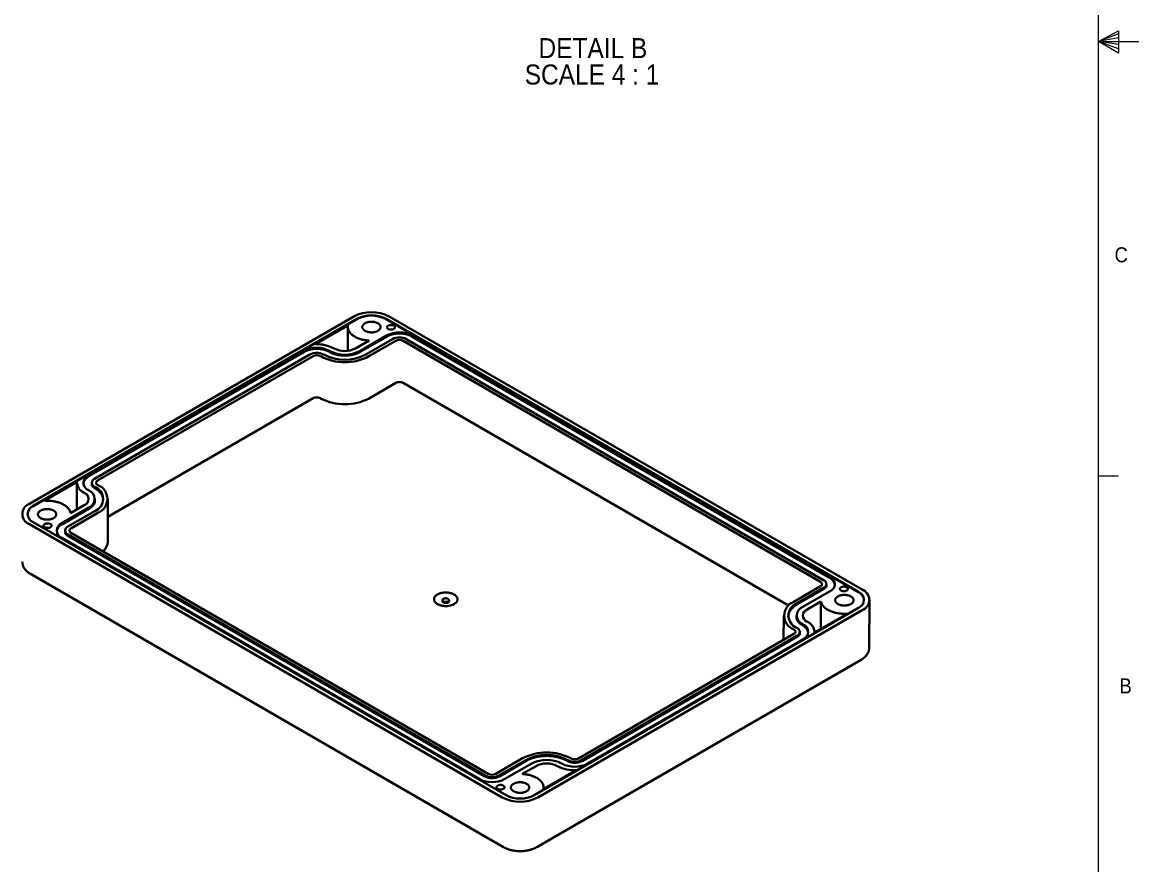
# Model space of a CAD drawing. Header units: inches. Extents: x 0.3 to 21.8, y 0.2 to 27.1.
# Drawn here: x 14.81 to 21.77, y 3.4 to 8.66 of the extents above; entities that cross this region are included whole.
import ezdxf

# ---------------------------------------------------------------- set-up
doc = ezdxf.new("R2010")
doc.units = ezdxf.units.IN
doc.header["$MEASUREMENT"] = 0
doc.linetypes.add('SLD-Solid', pattern=[0])
doc.layers.add('SLD-0', color=7, linetype='SLD-Solid')
doc.styles.add('SLDTEXTSTYLE1', font='GOTHIC.TTF', dxfattribs={"width": 0.913})

# ---------------------------------------------------------------- blocks, each defined once
blk = doc.blocks.new('SW_NOTE_4')
at = {"layer": 'SLD-0', "color": 0, "char_height": 0.125, "attachment_point": 2, "style": 'SLDTEXTSTYLE1'}
for s, insert in [('DETAIL B ', (0.3496, 0.1597)), ('SCALE 4 : 1', (0.3441, -0.0047))]:
    blk.add_mtext(s, dxfattribs=dict(at, insert=insert))

msp = doc.modelspace()

# ---------------------------------------------------------------- linework, layer by layer
at = {"color": 7, "linetype": 'SLD-Solid', "lineweight": 0}
for p, q in [((21.52288, 0.4106), (21.52288, 16.6606)), ((21.52288, 8.5356), (21.64687, 8.60114)), ((21.64687, 8.58268), (21.52288, 8.5356)), ((21.64687, 8.60114), (21.64687, 8.46233)), ((21.64687, 8.55872), (21.52288, 8.5356)), ((21.64687, 8.51635), (21.52288, 8.5356)), ((21.64687, 8.48964), (21.52288, 8.5356)), ((21.64687, 8.46233), (21.52288, 8.5356)), ((21.52288, 8.5356), (21.77288, 8.5356)), ((21.52288, 5.8276), (21.64788, 5.8276))]:
    msp.add_line(p, q, dxfattribs=at)
at = {"color": 7, "linetype": 'SLD-Solid', "lineweight": 30}
for p, q in [((14.85348, 5.65372), (16.87628, 6.82146)), ((16.89985, 6.80785), (14.87705, 5.64012)), ((16.89985, 6.80568), (14.87705, 5.63794)), ((16.84144, 6.76542), (16.63772, 6.64782)), ((16.8404, 6.75563), (16.83947, 6.60671)), ((20.02432, 5.10483), (17.07427, 6.80785)), ((20.02432, 5.10265), (17.07427, 6.80568)), ((17.09784, 6.82146), (20.04789, 5.11843)), ((16.91447, 6.60566), (17.08181, 6.70226)), ((17.08496, 6.69679), (16.91762, 6.60019)), ((19.84204, 5.19406), (17.23894, 6.69679)), ((17.24209, 6.70226), (19.84519, 5.19953)), ((16.75372, 6.62226), (16.75513, 6.62144)), ((16.88712, 6.62144), (16.97306, 6.67105)), ((16.95218, 6.58388), (17.11953, 6.68049)), ((16.97103, 6.573), (17.13838, 6.66961)), ((17.18552, 6.66961), (19.78862, 5.16687)), ((17.20438, 6.68049), (19.80747, 5.17776)), ((15.22212, 5.83061), (16.5661, 6.60647)), ((16.56925, 6.601), (15.22527, 5.82514)), ((15.25984, 5.80884), (16.60381, 6.5847)), ((15.27869, 5.79796), (16.62267, 6.57382)), ((16.66981, 6.57382), (16.67122, 6.573)), ((16.68866, 6.5847), (16.69008, 6.58388)), ((16.72464, 6.60019), (16.72322, 6.601)), ((16.72637, 6.60647), (16.72779, 6.60566)), ((16.97218, 6.3105), (17.13953, 6.40711)), ((17.18438, 6.40711), (19.5889, 5.01901)), ((15.34289, 5.57186), (16.62381, 6.31132)), ((16.66866, 6.31132), (16.67007, 6.3105)), ((14.94678, 5.67166), (15.1505, 5.78927)), ((15.15026, 5.78466), (15.14923, 5.61818)), ((15.24226, 5.78435), (15.24226, 5.76854)), ((15.19478, 5.7223), (15.1962, 5.72149)), ((15.22354, 5.73727), (15.22212, 5.73809)), ((15.2581, 5.75357), (15.25668, 5.75439)), ((15.26125, 5.75904), (15.25984, 5.75986)), ((15.28011, 5.76993), (15.27869, 5.77074)), ((15.1962, 5.64529), (15.11026, 5.59568)), ((15.2622, 5.66425), (15.2622, 5.68339)), ((15.34382, 5.42199), (15.3422, 5.68382)), ((15.05619, 5.5329), (15.22354, 5.6295)), ((15.22669, 5.62403), (15.05934, 5.52743)), ((15.0939, 5.51112), (15.26125, 5.60773)), ((15.11276, 5.50024), (15.28011, 5.59685)), ((17.80353, 3.82279), (14.85348, 5.52582)), ((14.87705, 5.53943), (17.8271, 3.8364)), ((17.65928, 3.93763), (15.05619, 5.44037)), ((15.07633, 5.48663), (15.07633, 5.47082)), ((17.69385, 3.95394), (15.09075, 5.45667)), ((17.697, 3.9594), (15.0939, 5.46214)), ((17.71585, 3.97029), (15.11276, 5.47303)), ((14.86032, 5.21606), (17.81037, 3.51303)), ((19.82505, 5.13745), (19.82505, 5.15327)), ((19.78862, 5.13966), (19.62127, 5.04305)), ((19.80747, 5.12877), (19.64013, 5.03216)), ((19.81063, 5.1233), (19.64328, 5.0267)), ((19.84519, 5.107), (19.67784, 5.01039)), ((17.43084, 5.05411), (17.42968, 5.04875)), ((17.4717, 5.04875), (17.47053, 5.05411)), ((19.70518, 4.99461), (19.79111, 5.04422)), ((19.79031, 4.87339), (19.79111, 5.04422)), ((20.09193, 4.75574), (20.09378, 5.05416)), ((18.00152, 3.8364), (20.02432, 5.00414)), ((20.04789, 4.99053), (18.02509, 3.82279)), ((19.55918, 4.95695), (19.55823, 4.80474)), ((19.63918, 4.95651), (19.63918, 4.93737)), ((19.9546, 4.96824), (19.75088, 4.85063)), ((19.64013, 4.88086), (19.64154, 4.88004)), ((19.6761, 4.89634), (19.67469, 4.89716)), ((19.67784, 4.90263), (19.67925, 4.90181)), ((19.70659, 4.9176), (19.70518, 4.91841)), ((19.62268, 4.84194), (18.27871, 4.06608)), ((19.64154, 4.83106), (18.29757, 4.0552)), ((19.64469, 4.82559), (18.30072, 4.04973)), ((19.67925, 4.80929), (18.33528, 4.03343)), ((19.62127, 4.86997), (19.62268, 4.86916)), ((19.65911, 4.83973), (19.65911, 4.85555)), ((19.75114, 4.85079), (19.75111, 4.85586)), ((18.01826, 3.51303), (20.04106, 4.68076)), ((17.93034, 4.0669), (17.76299, 3.97029)), ((17.9492, 4.05601), (17.78185, 3.9594)), ((17.95235, 4.05054), (17.785, 3.95394)), ((18.20956, 4.04973), (18.20815, 4.05054)), ((18.21271, 4.0552), (18.2113, 4.05601)), ((18.23157, 4.06608), (18.23016, 4.0669)), ((17.98691, 4.03424), (17.81956, 3.93763)), ((18.01425, 4.01846), (17.92832, 3.96885)), ((18.05993, 3.87447), (18.26366, 3.99208)), ((18.14766, 4.01764), (18.14625, 4.01846)), ((18.175, 4.03343), (18.17359, 4.03424)), ((18.06104, 3.87511), (18.06098, 3.88487))]:
    msp.add_line(p, q, dxfattribs=at)
at = {"color": 7, "linetype": 'SLD-Solid', "lineweight": 30, "flags": 128}
for points in [[(16.97306, 6.67105), (16.96678, 6.67147), (16.96054, 6.67206), (16.95435, 6.67279), (16.94822, 6.67368), (16.94216, 6.67473), (16.93619, 6.67592), (16.93031, 6.67726), (16.92453, 6.67874), (16.91888, 6.68037), (16.91335, 6.68213), (16.90795, 6.68403), (16.9027, 6.68607), (16.89761, 6.68823), (16.89269, 6.69052), (16.88794, 6.69293), (16.88337, 6.69545), (16.879, 6.69808), (16.87483, 6.70083), (16.87086, 6.70367), (16.86711, 6.70661), (16.86359, 6.70963), (16.86029, 6.71275), (16.85723, 6.71594), (16.85441, 6.71921), (16.85184, 6.72254), (16.84952, 6.72593), (16.84745, 6.72938), (16.84565, 6.73288), (16.8441, 6.73642), (16.84282, 6.73999), (16.84181, 6.74359), (16.84107, 6.74722), (16.8406, 6.75085), (16.8404, 6.7545), (16.84048, 6.75815), (16.84082, 6.76179), (16.84144, 6.76542)], [(16.94652, 6.73193), (16.94385, 6.73358), (16.94138, 6.73533), (16.93912, 6.73718), (16.93709, 6.73911), (16.93529, 6.74112), (16.93373, 6.74319), (16.93241, 6.74532), (16.93136, 6.74749), (16.93056, 6.74971), (16.93003, 6.75195), (16.92976, 6.7542), (16.92976, 6.75646), (16.93003, 6.75872), (16.93056, 6.76095), (16.93136, 6.76317), (16.93241, 6.76534), (16.93373, 6.76747), (16.93529, 6.76955), (16.93709, 6.77155), (16.93912, 6.77348), (16.94138, 6.77533), (16.94385, 6.77708), (16.94652, 6.77873), (16.94938, 6.78028), (16.95242, 6.7817), (16.95562, 6.78301), (16.95896, 6.78418), (16.96244, 6.78522), (16.96603, 6.78612), (16.96972, 6.78688), (16.97349, 6.78749), (16.97732, 6.78795), (16.9812, 6.78825), (16.9851, 6.78841), (16.98902, 6.78841), (16.99292, 6.78825), (16.9968, 6.78795), (17.00064, 6.78749), (17.00441, 6.78688), (17.00809, 6.78612), (17.01169, 6.78522), (17.01516, 6.78418), (17.01851, 6.78301), (17.0217, 6.7817), (17.02474, 6.78028), (17.0276, 6.77873), (17.03027, 6.77708), (17.03274, 6.77533), (17.035, 6.77348), (17.03704, 6.77155), (17.03884, 6.76955), (17.0404, 6.76747), (17.04171, 6.76534), (17.04276, 6.76317), (17.04356, 6.76095), (17.04409, 6.75872), (17.04436, 6.75646), (17.04436, 6.7542), (17.04409, 6.75195), (17.04356, 6.74971), (17.04276, 6.74749), (17.04171, 6.74532), (17.0404, 6.74319), (17.03884, 6.74112), (17.03704, 6.73911), (17.035, 6.73718), (17.03274, 6.73533), (17.03027, 6.73358), (17.0276, 6.73193), (17.02474, 6.73038), (17.0217, 6.72896), (17.01851, 6.72765), (17.01516, 6.72648), (17.01169, 6.72544), (17.00809, 6.72454), (17.00441, 6.72378), (17.00064, 6.72317), (16.9968, 6.72271), (16.99292, 6.72241), (16.98902, 6.72225), (16.9851, 6.72225), (16.9812, 6.72241), (16.97732, 6.72271), (16.97349, 6.72317), (16.96972, 6.72378), (16.96603, 6.72454), (16.96244, 6.72544), (16.95896, 6.72648), (16.95562, 6.72765), (16.95242, 6.72896), (16.94938, 6.73038), (16.94652, 6.73193)], [(17.09148, 6.74349), (17.09339, 6.7425), (17.09547, 6.74162), (17.09769, 6.74087), (17.10004, 6.74026), (17.10248, 6.73979), (17.10499, 6.73947), (17.10755, 6.7393), (17.11012, 6.73928), (17.11268, 6.73941), (17.11521, 6.7397), (17.11767, 6.74013), (17.12004, 6.74071), (17.1223, 6.74142), (17.12442, 6.74227), (17.12637, 6.74323), (17.12814, 6.74431), (17.12972, 6.74549), (17.13107, 6.74675), (17.13219, 6.74809), (17.13307, 6.74949), (17.13369, 6.75093), (17.13405, 6.7524), (17.13415, 6.75388), (17.13399, 6.75537), (17.13356, 6.75683), (17.13287, 6.75826), (17.13193, 6.75965), (17.13075, 6.76097), (17.12934, 6.76221), (17.12772, 6.76336), (17.1259, 6.76441), (17.1239, 6.76535), (17.12175, 6.76617), (17.11946, 6.76685), (17.11706, 6.76739), (17.11458, 6.76779), (17.11205, 6.76803), (17.10948, 6.76813), (17.10691, 6.76807), (17.10436, 6.76786), (17.10186, 6.7675), (17.09944, 6.767), (17.09712, 6.76635), (17.09493, 6.76557), (17.09289, 6.76466), (17.09103, 6.76364), (17.08935, 6.76251), (17.08789, 6.76129), (17.08665, 6.75998), (17.08565, 6.75861), (17.0849, 6.75719), (17.08441, 6.75573), (17.08417, 6.75425), (17.08421, 6.75277), (17.0845, 6.75129), (17.08506, 6.74984), (17.08588, 6.74843), (17.08694, 6.74708), (17.08824, 6.7458), (17.08975, 6.7446), (17.09148, 6.74349)], [(15.11026, 5.59568), (15.10952, 5.5993), (15.10851, 5.6029), (15.10724, 5.60648), (15.10569, 5.61002), (15.10389, 5.61351), (15.10183, 5.61696), (15.09951, 5.62036), (15.09694, 5.62369), (15.09412, 5.62696), (15.09106, 5.63015), (15.08777, 5.63326), (15.08424, 5.63629), (15.0805, 5.63923), (15.07653, 5.64208), (15.07236, 5.64482), (15.06799, 5.64745), (15.06343, 5.64998), (15.05868, 5.65239), (15.05376, 5.65467), (15.04867, 5.65684), (15.04342, 5.65887), (15.03803, 5.66078), (15.0325, 5.66254), (15.02684, 5.66417), (15.02107, 5.66566), (15.01519, 5.667), (15.00921, 5.66819), (15.00316, 5.66923), (14.99703, 5.67012), (14.99084, 5.67086), (14.9846, 5.67145), (14.97832, 5.67187), (14.97202, 5.67215), (14.9657, 5.67226), (14.95938, 5.67222), (14.95307, 5.67202), (14.94678, 5.67166)], [(14.92372, 5.56419), (14.92105, 5.56584), (14.91858, 5.5676), (14.91632, 5.56944), (14.91429, 5.57137), (14.91249, 5.57338), (14.91093, 5.57545), (14.90962, 5.57758), (14.90856, 5.57976), (14.90776, 5.58197), (14.90723, 5.58421), (14.90696, 5.58646), (14.90696, 5.58872), (14.90723, 5.59098), (14.90776, 5.59322), (14.90856, 5.59543), (14.90962, 5.59761), (14.91093, 5.59974), (14.91249, 5.60181), (14.91429, 5.60382), (14.91632, 5.60575), (14.91858, 5.60759), (14.92105, 5.60935), (14.92372, 5.611), (14.92658, 5.61254), (14.92962, 5.61397), (14.93282, 5.61527), (14.93616, 5.61644), (14.93964, 5.61748), (14.94323, 5.61838), (14.94692, 5.61914), (14.95069, 5.61975), (14.95452, 5.62021), (14.9584, 5.62052), (14.96231, 5.62067), (14.96622, 5.62067), (14.97013, 5.62052), (14.97401, 5.62021), (14.97784, 5.61975), (14.98161, 5.61914), (14.9853, 5.61838), (14.98889, 5.61748), (14.99236, 5.61644), (14.99571, 5.61527), (14.99891, 5.61397), (15.00194, 5.61254), (15.00481, 5.611), (15.00748, 5.60935), (15.00995, 5.60759), (15.01221, 5.60575), (15.01424, 5.60382), (15.01604, 5.60181), (15.0176, 5.59974), (15.01891, 5.59761), (15.01997, 5.59543), (15.02076, 5.59322), (15.0213, 5.59098), (15.02156, 5.58872), (15.02156, 5.58646), (15.0213, 5.58421), (15.02076, 5.58197), (15.01997, 5.57976), (15.01891, 5.57758), (15.0176, 5.57545), (15.01604, 5.57338), (15.01424, 5.57137), (15.01221, 5.56944), (15.00995, 5.5676), (15.00748, 5.56584), (15.00481, 5.56419), (15.00194, 5.56265), (14.99891, 5.56122), (14.99571, 5.55992), (14.99236, 5.55874), (14.98889, 5.5577), (14.9853, 5.5568), (14.98161, 5.55605), (14.97784, 5.55544), (14.97401, 5.55498), (14.97013, 5.55467), (14.96622, 5.55452), (14.96231, 5.55452), (14.9584, 5.55467), (14.95452, 5.55498), (14.95069, 5.55544), (14.94692, 5.55605), (14.94323, 5.5568), (14.93964, 5.5577), (14.93616, 5.55874), (14.93282, 5.55992), (14.92962, 5.56122), (14.92658, 5.56265), (14.92372, 5.56419)], [(14.94942, 5.50691), (14.94769, 5.50801), (14.94617, 5.50921), (14.94488, 5.51049), (14.94382, 5.51185), (14.943, 5.51326), (14.94244, 5.51471), (14.94214, 5.51618), (14.94211, 5.51767), (14.94234, 5.51915), (14.94284, 5.52061), (14.94359, 5.52203), (14.94459, 5.5234), (14.94583, 5.5247), (14.94729, 5.52592), (14.94897, 5.52705), (14.95083, 5.52807), (14.95287, 5.52898), (14.95506, 5.52976), (14.95738, 5.53041), (14.9598, 5.53092), (14.96229, 5.53128), (14.96484, 5.53149), (14.96741, 5.53154), (14.96998, 5.53145), (14.97252, 5.5312), (14.975, 5.5308), (14.9774, 5.53026), (14.97969, 5.52958), (14.98184, 5.52877), (14.98384, 5.52783), (14.98566, 5.52678), (14.98728, 5.52562), (14.98869, 5.52438), (14.98987, 5.52306), (14.99081, 5.52168), (14.9915, 5.52025), (14.99193, 5.51878), (14.99209, 5.5173), (14.99199, 5.51581), (14.99163, 5.51434), (14.991, 5.5129), (14.99013, 5.5115), (14.98901, 5.51017), (14.98765, 5.5089), (14.98608, 5.50772), (14.98431, 5.50665), (14.98235, 5.50568), (14.98024, 5.50484), (14.97798, 5.50412), (14.97561, 5.50354), (14.97315, 5.50311), (14.97062, 5.50282), (14.96806, 5.50269), (14.96548, 5.50271), (14.96293, 5.50288), (14.96042, 5.5032), (14.95797, 5.50367), (14.95563, 5.50429), (14.95341, 5.50503), (14.95133, 5.50591), (14.94942, 5.50691)], [(17.39883, 5.02818), (17.40203, 5.02644), (17.4054, 5.02482), (17.40893, 5.02331), (17.41261, 5.02193), (17.41642, 5.02068), (17.42036, 5.01957), (17.42441, 5.01859), (17.42855, 5.01775), (17.43277, 5.01706), (17.43705, 5.01652), (17.44139, 5.01612), (17.44575, 5.01587), (17.45014, 5.01578), (17.45453, 5.01584), (17.4589, 5.01604), (17.46324, 5.0164), (17.46754, 5.01691), (17.47178, 5.01757), (17.47594, 5.01837), (17.48001, 5.01931), (17.48398, 5.02039), (17.48783, 5.02161), (17.49154, 5.02296), (17.49511, 5.02443), (17.49852, 5.02602), (17.50176, 5.02773), (17.50482, 5.02955), (17.50768, 5.03147), (17.51034, 5.03348), (17.51278, 5.03559), (17.515, 5.03777), (17.51699, 5.04003), (17.51875, 5.04235), (17.52026, 5.04473), (17.52152, 5.04715), (17.52253, 5.04962), (17.52328, 5.05212), (17.52377, 5.05463), (17.524, 5.05716), (17.52397, 5.05969), (17.52367, 5.06222), (17.52312, 5.06473), (17.5223, 5.06722), (17.52123, 5.06968), (17.51991, 5.07209), (17.51833, 5.07446), (17.51652, 5.07676), (17.51447, 5.079), (17.51219, 5.08117), (17.50969, 5.08325), (17.50698, 5.08524), (17.50407, 5.08714), (17.50097, 5.08893), (17.49769, 5.09061), (17.49423, 5.09217), (17.49063, 5.09362), (17.48688, 5.09493), (17.483, 5.09611), (17.479, 5.09716), (17.47491, 5.09807), (17.47073, 5.09883), (17.46647, 5.09945), (17.46216, 5.09992), (17.45781, 5.10025), (17.45343, 5.10042), (17.44904, 5.10044), (17.44466, 5.1003), (17.4403, 5.10002), (17.43598, 5.09959), (17.43171, 5.099), (17.42751, 5.09827), (17.42339, 5.0974), (17.41936, 5.09639), (17.41546, 5.09524), (17.41167, 5.09396), (17.40803, 5.09255), (17.40454, 5.09101), (17.40121, 5.08936), (17.39806, 5.0876), (17.3951, 5.08573), (17.39234, 5.08376), (17.38979, 5.0817), (17.38746, 5.07955), (17.38535, 5.07733), (17.38347, 5.07504), (17.38184, 5.07269), (17.38045, 5.07029), (17.37932, 5.06784), (17.37844, 5.06536), (17.37782, 5.06285), (17.37745, 5.06033), (17.37736, 5.05779), (17.37752, 5.05526), (17.37795, 5.05274), (17.37863, 5.05024), (17.37958, 5.04777), (17.38078, 5.04533), (17.38223, 5.04294), (17.38392, 5.0406), (17.38585, 5.03833), (17.38802, 5.03613), (17.39041, 5.034), (17.39301, 5.03196), (17.39582, 5.03002), (17.39883, 5.02818)], [(19.89657, 5.0289), (19.8939, 5.03055), (19.89143, 5.0323), (19.88917, 5.03415), (19.88714, 5.03608), (19.88533, 5.03809), (19.88377, 5.04016), (19.88246, 5.04229), (19.88141, 5.04447), (19.88061, 5.04668), (19.88008, 5.04892), (19.87981, 5.05117), (19.87981, 5.05343), (19.88008, 5.05569), (19.88061, 5.05793), (19.88141, 5.06014), (19.88246, 5.06232), (19.88377, 5.06445), (19.88533, 5.06652), (19.88714, 5.06852), (19.88917, 5.07046), (19.89143, 5.0723), (19.8939, 5.07406), (19.89657, 5.07571), (19.89943, 5.07725), (19.90247, 5.07868), (19.90567, 5.07998), (19.90901, 5.08115), (19.91249, 5.08219), (19.91608, 5.08309), (19.91977, 5.08385), (19.92354, 5.08446), (19.92737, 5.08492), (19.93125, 5.08523), (19.93515, 5.08538), (19.93907, 5.08538), (19.94297, 5.08523), (19.94685, 5.08492), (19.95069, 5.08446), (19.95446, 5.08385), (19.95814, 5.08309), (19.96173, 5.08219), (19.96521, 5.08115), (19.96856, 5.07998), (19.97175, 5.07868), (19.97479, 5.07725), (19.97765, 5.07571), (19.98032, 5.07406), (19.98279, 5.0723), (19.98505, 5.07046), (19.98709, 5.06852), (19.98889, 5.06652), (19.99045, 5.06445), (19.99176, 5.06232), (19.99281, 5.06014), (19.99361, 5.05793), (19.99414, 5.05569), (19.99441, 5.05343), (19.99441, 5.05117), (19.99414, 5.04892), (19.99361, 5.04668), (19.99281, 5.04447), (19.99176, 5.04229), (19.99045, 5.04016), (19.98889, 5.03809), (19.98709, 5.03608), (19.98505, 5.03415), (19.98279, 5.0323), (19.98032, 5.03055), (19.97765, 5.0289), (19.97479, 5.02736), (19.97175, 5.02593), (19.96856, 5.02463), (19.96521, 5.02345), (19.96173, 5.02241), (19.95814, 5.02151), (19.95446, 5.02076), (19.95069, 5.02015), (19.94685, 5.01969), (19.94297, 5.01938), (19.93907, 5.01922), (19.93515, 5.01922), (19.93125, 5.01938), (19.92737, 5.01969), (19.92354, 5.02015), (19.91977, 5.02076), (19.91608, 5.02151), (19.91249, 5.02241), (19.90901, 5.02345), (19.90567, 5.02463), (19.90247, 5.02593), (19.89943, 5.02736), (19.89657, 5.0289)], [(19.9166, 5.11258), (19.91488, 5.11368), (19.91336, 5.11488), (19.91207, 5.11617), (19.91101, 5.11752), (19.91019, 5.11893), (19.90963, 5.12038), (19.90933, 5.12186), (19.9093, 5.12334), (19.90953, 5.12482), (19.91003, 5.12628), (19.91078, 5.1277), (19.91178, 5.12907), (19.91302, 5.13037), (19.91448, 5.1316), (19.91616, 5.13273), (19.91802, 5.13375), (19.92006, 5.13466), (19.92225, 5.13544), (19.92457, 5.13608), (19.92699, 5.13659), (19.92948, 5.13695), (19.93203, 5.13716), (19.9346, 5.13722), (19.93717, 5.13712), (19.93971, 5.13687), (19.94219, 5.13648), (19.94459, 5.13594), (19.94688, 5.13525), (19.94903, 5.13444), (19.95103, 5.1335), (19.95285, 5.13245), (19.95447, 5.1313), (19.95588, 5.13006), (19.95706, 5.12874), (19.958, 5.12735), (19.95869, 5.12592), (19.95911, 5.12445), (19.95928, 5.12297), (19.95918, 5.12149), (19.95882, 5.12002), (19.95819, 5.11857), (19.95732, 5.11718), (19.9562, 5.11584), (19.95484, 5.11458), (19.95327, 5.1134), (19.9515, 5.11232), (19.94954, 5.11136), (19.94743, 5.11051), (19.94517, 5.10979), (19.9428, 5.10922), (19.94034, 5.10878), (19.93781, 5.1085), (19.93525, 5.10836), (19.93267, 5.10838), (19.93012, 5.10856), (19.9276, 5.10888), (19.92516, 5.10935), (19.92282, 5.10996), (19.92059, 5.11071), (19.91852, 5.11159), (19.9166, 5.11258)], [(17.43655, 5.0445), (17.43828, 5.04361), (17.44019, 5.04284), (17.44224, 5.0422), (17.4444, 5.04171), (17.44664, 5.04136), (17.44894, 5.04117), (17.45127, 5.04113), (17.45359, 5.04124), (17.45586, 5.04152), (17.45807, 5.04194), (17.46018, 5.04251), (17.46216, 5.04321), (17.46398, 5.04404), (17.46563, 5.04499), (17.46707, 5.04605), (17.46829, 5.04719), (17.46927, 5.04841), (17.47001, 5.04968), (17.47048, 5.05099), (17.47068, 5.05233), (17.47061, 5.05367), (17.47027, 5.055), (17.46967, 5.0563), (17.46881, 5.05755), (17.46771, 5.05873), (17.46638, 5.05983), (17.46483, 5.06083), (17.46309, 5.06172), (17.46119, 5.06249), (17.45914, 5.06313), (17.45698, 5.06363), (17.45473, 5.06398), (17.45243, 5.06417), (17.45011, 5.06421), (17.44779, 5.06409), (17.44551, 5.06382), (17.4433, 5.0634), (17.4412, 5.06283), (17.43922, 5.06213), (17.43739, 5.06129), (17.43575, 5.06034), (17.4343, 5.05929), (17.43308, 5.05815), (17.4321, 5.05693), (17.43137, 5.05566), (17.4309, 5.05434), (17.4307, 5.053), (17.43076, 5.05166), (17.4311, 5.05033), (17.4317, 5.04904), (17.43256, 5.04779), (17.43367, 5.04661), (17.435, 5.04551), (17.43655, 5.0445)], [(17.43571, 5.03858), (17.43749, 5.03767), (17.43942, 5.03687), (17.4415, 5.03621), (17.44369, 5.03569), (17.44598, 5.03531), (17.44832, 5.03508), (17.45069, 5.035), (17.45306, 5.03508), (17.4554, 5.03531), (17.45768, 5.03569), (17.45988, 5.03621), (17.46195, 5.03687), (17.46389, 5.03767), (17.46566, 5.03858), (17.46724, 5.0396), (17.46862, 5.04072), (17.46977, 5.04192), (17.47067, 5.04319), (17.47133, 5.0445), (17.47173, 5.04586), (17.47186, 5.04722), (17.47173, 5.04859), (17.4717, 5.04875)], [(19.79111, 5.04422), (19.79185, 5.0406), (19.79286, 5.03699), (19.79414, 5.03342), (19.79568, 5.02988), (19.79749, 5.02638), (19.79955, 5.02293), (19.80187, 5.01954), (19.80444, 5.01621), (19.80726, 5.01294), (19.81032, 5.00975), (19.81361, 5.00663), (19.81713, 5.0036), (19.82088, 5.00066), (19.82484, 4.99782), (19.82901, 4.99508), (19.83338, 4.99244), (19.83795, 4.98992), (19.84269, 4.98751), (19.84762, 4.98522), (19.85271, 4.98306), (19.85795, 4.98102), (19.86335, 4.97912), (19.86888, 4.97735), (19.87454, 4.97573), (19.88031, 4.97424), (19.88619, 4.9729), (19.89216, 4.97171), (19.89822, 4.97067), (19.90435, 4.96977), (19.91054, 4.96904), (19.91678, 4.96845), (19.92305, 4.96802), (19.92936, 4.96775), (19.93567, 4.96764), (19.94199, 4.96768), (19.94831, 4.96788), (19.9546, 4.96824)], [(17.77454, 3.876), (17.77645, 3.875), (17.77853, 3.87412), (17.78076, 3.87337), (17.7831, 3.87276), (17.78554, 3.87229), (17.78806, 3.87197), (17.79061, 3.8718), (17.79319, 3.87178), (17.79575, 3.87191), (17.79828, 3.8722), (17.80074, 3.87263), (17.80311, 3.87321), (17.80537, 3.87392), (17.80748, 3.87477), (17.80944, 3.87574), (17.81121, 3.87681), (17.81278, 3.87799), (17.81413, 3.87925), (17.81526, 3.88059), (17.81613, 3.88199), (17.81676, 3.88343), (17.81712, 3.8849), (17.81722, 3.88639), (17.81705, 3.88787), (17.81662, 3.88933), (17.81594, 3.89077), (17.815, 3.89215), (17.81382, 3.89347), (17.81241, 3.89471), (17.81078, 3.89587), (17.80896, 3.89692), (17.80697, 3.89785), (17.80481, 3.89867), (17.80253, 3.89935), (17.80013, 3.89989), (17.79765, 3.90029), (17.79511, 3.90054), (17.79254, 3.90063), (17.78997, 3.90057), (17.78742, 3.90036), (17.78492, 3.9), (17.7825, 3.8995), (17.78019, 3.89885), (17.778, 3.89807), (17.77596, 3.89716), (17.77409, 3.89614), (17.77242, 3.89501), (17.77095, 3.89379), (17.76972, 3.89249), (17.76872, 3.89112), (17.76796, 3.8897), (17.76747, 3.88824), (17.76724, 3.88676), (17.76727, 3.88527), (17.76757, 3.8838), (17.76813, 3.88235), (17.76894, 3.88094), (17.77, 3.87958), (17.7713, 3.8783), (17.77282, 3.8771), (17.77454, 3.876)], [(17.87377, 3.86116), (17.8711, 3.86282), (17.86863, 3.86457), (17.86637, 3.86641), (17.86434, 3.86835), (17.86254, 3.87035), (17.86098, 3.87243), (17.85967, 3.87455), (17.85861, 3.87673), (17.85781, 3.87894), (17.85728, 3.88118), (17.85701, 3.88344), (17.85701, 3.8857), (17.85728, 3.88795), (17.85781, 3.89019), (17.85861, 3.8924), (17.85967, 3.89458), (17.86098, 3.89671), (17.86254, 3.89878), (17.86434, 3.90079), (17.86637, 3.90272), (17.86863, 3.90457), (17.8711, 3.90632), (17.87377, 3.90797), (17.87663, 3.90951), (17.87967, 3.91094), (17.88287, 3.91224), (17.88621, 3.91342), (17.88969, 3.91446), (17.89328, 3.91536), (17.89697, 3.91611), (17.90074, 3.91672), (17.90457, 3.91718), (17.90845, 3.91749), (17.91236, 3.91765), (17.91627, 3.91765), (17.92018, 3.91749), (17.92406, 3.91718), (17.92789, 3.91672), (17.93166, 3.91611), (17.93535, 3.91536), (17.93894, 3.91446), (17.94241, 3.91342), (17.94576, 3.91224), (17.94896, 3.91094), (17.95199, 3.90951), (17.95485, 3.90797), (17.95753, 3.90632), (17.96, 3.90457), (17.96226, 3.90272), (17.96429, 3.90079), (17.96609, 3.89878), (17.96765, 3.89671), (17.96896, 3.89458), (17.97002, 3.8924), (17.97081, 3.89019), (17.97135, 3.88795), (17.97161, 3.8857), (17.97161, 3.88344), (17.97135, 3.88118), (17.97081, 3.87894), (17.97002, 3.87673), (17.96896, 3.87455), (17.96765, 3.87243), (17.96609, 3.87035), (17.96429, 3.86835), (17.96226, 3.86641), (17.96, 3.86457), (17.95753, 3.86282), (17.95485, 3.86116), (17.95199, 3.85962), (17.94896, 3.85819), (17.94576, 3.85689), (17.94241, 3.85572), (17.93894, 3.85468), (17.93535, 3.85378), (17.93166, 3.85302), (17.92789, 3.85241), (17.92406, 3.85195), (17.92018, 3.85164), (17.91627, 3.85149), (17.91236, 3.85149), (17.90845, 3.85164), (17.90457, 3.85195), (17.90074, 3.85241), (17.89697, 3.85302), (17.89328, 3.85378), (17.88969, 3.85468), (17.88621, 3.85572), (17.88287, 3.85689), (17.87967, 3.85819), (17.87663, 3.85962), (17.87377, 3.86116)], [(17.92832, 3.96885), (17.93459, 3.96842), (17.94083, 3.96784), (17.94703, 3.9671), (17.95315, 3.96621), (17.95921, 3.96517), (17.96519, 3.96398), (17.97107, 3.96264), (17.97684, 3.96116), (17.9825, 3.95953), (17.98803, 3.95776), (17.99343, 3.95586), (17.99867, 3.95383), (18.00376, 3.95167), (18.00869, 3.94938), (18.01344, 3.94697), (18.018, 3.94445), (18.02238, 3.94181), (18.02655, 3.93907), (18.03051, 3.93623), (18.03426, 3.93329), (18.03779, 3.93026), (18.04108, 3.92715), (18.04414, 3.92396), (18.04696, 3.92069), (18.04953, 3.91736), (18.05186, 3.91396), (18.05392, 3.91052), (18.05573, 3.90702), (18.05727, 3.90348), (18.05855, 3.89991), (18.05956, 3.89631), (18.06031, 3.89268), (18.06078, 3.88904), (18.06097, 3.8854), (18.0609, 3.88175), (18.06055, 3.8781), (18.05993, 3.87447)]]:
    msp.add_lwpolyline(points, dxfattribs=at)
at = {"color": 7, "linetype": 'SLD-Solid', "lineweight": 30}
for centre, radius, start, end in [((16.98706, 6.60814), 0.24037, 62.556057, 117.443943), ((16.98706, 6.63997), 0.18918, 62.549565, 117.450435), ((16.98706, 6.63779), 0.18918, 62.549565, 117.450435), ((17.16195, 6.5476), 0.1742, 62.609672, 117.390328), ((17.16195, 6.59878), 0.09207, 62.56011, 117.43989), ((16.64624, 6.4518), 0.1742, 62.609672, 117.390328), ((16.64946, 6.42511), 0.22302, 62.127642, 93.016401), ((16.82113, 6.74862), 0.14328, 242.573647, 297.426353), ((17.16195, 6.62424), 0.05112, 62.546028, 117.453972), ((16.64624, 6.50299), 0.09207, 62.56011, 117.43989), ((16.64624, 6.52845), 0.05112, 62.546028, 117.453972), ((16.82113, 6.86232), 0.32585, 242.609672, 297.390328), ((16.82113, 6.83654), 0.28462, 242.584567, 297.415433), ((16.82113, 6.78556), 0.20267, 242.578549, 297.421451), ((17.16195, 6.36395), 0.04864, 62.546028, 117.453972), ((16.64624, 6.26816), 0.04864, 62.546028, 117.453972), ((16.82113, 6.60203), 0.32834, 242.609672, 297.390328), ((15.22427, 5.78993), 0.07377, 180.512685, 246.438413), ((15.23968, 5.78435), 0.04948, 110.783421, 249.216579), ((15.26923, 5.78435), 0.02623, 110.987494, 249.012506), ((15.28393, 5.78435), 0.01458, 111.04525, 248.95475), ((15.18162, 5.68339), 0.04079, 290.931878, 69.068122), ((15.20295, 5.68339), 0.05768, 290.911716, 69.088284), ((15.23238, 5.68339), 0.08098, 290.886948, 69.113052), ((15.24726, 5.68339), 0.09256, 290.783421, 69.216579), ((14.87804, 5.58977), 0.0685, 111.004128, 248.995872), ((14.90278, 5.58122), 0.06228, 114.395662, 173.115298), ((14.89641, 5.58977), 0.05394, 111.030752, 248.969248), ((15.07375, 5.48663), 0.04948, 110.783421, 249.216579), ((15.1033, 5.48663), 0.02623, 110.987494, 249.012506), ((15.11799, 5.48663), 0.01458, 111.04525, 248.95475), ((15.25484, 5.42513), 0.08904, 310.613616, 357.976105), ((19.78338, 5.15327), 0.01458, 291.04525, 68.95475), ((19.79808, 5.15327), 0.02623, 290.987494, 69.012506), ((19.82763, 5.15327), 0.04948, 290.783421, 69.216579), ((20.00496, 5.05448), 0.05394, 291.030752, 68.969248), ((19.99818, 5.04562), 0.06273, 7.115362, 65.373678), ((20.02334, 5.05448), 0.0685, 291.004128, 68.995872), ((17.43944, 5.04767), 0.00982, 173.67235, 247.725636), ((19.65411, 4.95651), 0.09256, 110.783421, 249.216579), ((19.669, 4.95651), 0.08098, 110.886948, 249.113052), ((19.69843, 4.95651), 0.05768, 110.911716, 249.088284), ((19.71975, 4.95651), 0.04079, 110.931878, 249.068122), ((19.63214, 4.85555), 0.02623, 290.987494, 69.012506), ((19.66169, 4.85555), 0.04948, 290.783421, 69.216579), ((19.6771, 4.84997), 0.07377, 0.512685, 66.438413), ((19.61745, 4.85555), 0.01458, 291.04525, 68.95475), ((18.08025, 3.77758), 0.32585, 62.609672, 117.390328), ((18.08025, 3.80336), 0.28462, 62.584567, 117.415433), ((18.08025, 3.85434), 0.20267, 62.578549, 117.421451), ((18.25514, 4.13691), 0.09207, 242.56011, 297.43989), ((18.25514, 4.11145), 0.05112, 242.546028, 297.453972), ((17.73942, 4.01566), 0.05112, 242.546028, 297.453972), ((18.08025, 3.89128), 0.14328, 62.573647, 117.426353), ((18.25192, 4.21479), 0.22302, 242.127642, 273.016401), ((18.25514, 4.18809), 0.1742, 242.609672, 297.390328), ((17.73942, 4.0923), 0.1742, 242.609672, 297.390328), ((17.73942, 4.04111), 0.09207, 242.56011, 297.43989), ((17.91431, 4.00428), 0.18918, 242.549565, 297.450435), ((17.91431, 4.03611), 0.24037, 242.556057, 297.443943)]:
    msp.add_arc(centre, radius, start, end, dxfattribs=at)
for points, knots in [([(17.16195, 6.71535), (17.16019, 6.71533), (17.15772, 6.71531), (17.15408, 6.71519), (17.15097, 6.71503), (17.14727, 6.71478), (17.1434, 6.71443), (17.13936, 6.71398), (17.13522, 6.71342), (17.13102, 6.71274), (17.12679, 6.71196), (17.12256, 6.71106), (17.11833, 6.71004), (17.11414, 6.70891), (17.11, 6.70767), (17.10592, 6.70631), (17.10192, 6.70484), (17.098, 6.70327), (17.09418, 6.70158), (17.09047, 6.69979), (17.0874, 6.69819), (17.08562, 6.69715), (17.08498, 6.69678)], [0, 0, 0, 0, 0.0622044, 0.0873642, 0.1291334, 0.1724912, 0.218992, 0.2675116, 0.3175968, 0.3688862, 0.4211229, 0.4741166, 0.5277238, 0.5818339, 0.63636, 0.6912325, 0.7463944, 0.8017984, 0.8574039, 0.9131757, 0.9690816, 1, 1, 1, 1]), ([(17.23893, 6.69679), (17.2387, 6.69692), (17.23731, 6.69776), (17.23461, 6.69918), (17.23084, 6.70106), (17.22694, 6.70283), (17.22292, 6.70448), (17.2188, 6.70603), (17.21457, 6.70746), (17.21026, 6.70877), (17.20587, 6.70997), (17.2014, 6.71105), (17.19688, 6.71201), (17.19232, 6.71284), (17.18774, 6.71356), (17.18318, 6.71414), (17.17872, 6.7146), (17.17458, 6.71493), (17.17097, 6.71514), (17.16765, 6.71527), (17.16472, 6.71533), (17.16276, 6.71534), (17.16195, 6.71535)], [0, 0, 0, 0, 0.01127396, 0.0686759, 0.1260137, 0.18328357, 0.24048122, 0.29760103, 0.3546351, 0.41157181, 0.46839359, 0.52507315, 0.58156651, 0.63779939, 0.69363757, 0.74881412, 0.80271755, 0.85358445, 0.89641136, 0.93078165, 0.97133903, 1, 1, 1, 1]), ([(16.64624, 6.61955), (16.64448, 6.61954), (16.64201, 6.61952), (16.63836, 6.61939), (16.63525, 6.61924), (16.63155, 6.61898), (16.62768, 6.61864), (16.62364, 6.61818), (16.61951, 6.61762), (16.61531, 6.61695), (16.61108, 6.61617), (16.60684, 6.61527), (16.60262, 6.61425), (16.59843, 6.61312), (16.59429, 6.61188), (16.59021, 6.61052), (16.5862, 6.60905), (16.58228, 6.60747), (16.57846, 6.60579), (16.57476, 6.604), (16.57168, 6.6024), (16.5699, 6.60136), (16.56926, 6.60099)], [0, 0, 0, 0, 0.0622044, 0.0873642, 0.1291334, 0.1724912, 0.218992, 0.2675116, 0.3175968, 0.3688862, 0.4211229, 0.4741166, 0.5277238, 0.5818339, 0.63636, 0.6912325, 0.7463944, 0.8017984, 0.8574039, 0.9131757, 0.9690816, 1, 1, 1, 1]), ([(16.72321, 6.60099), (16.72298, 6.60113), (16.72159, 6.60196), (16.71889, 6.60339), (16.71513, 6.60527), (16.71122, 6.60703), (16.70721, 6.60869), (16.70308, 6.61023), (16.69886, 6.61166), (16.69454, 6.61298), (16.69015, 6.61418), (16.68569, 6.61526), (16.68117, 6.61621), (16.6766, 6.61705), (16.67202, 6.61776), (16.66746, 6.61835), (16.663, 6.61881), (16.65886, 6.61914), (16.65526, 6.61934), (16.65193, 6.61947), (16.649, 6.61954), (16.64705, 6.61955), (16.64624, 6.61955)], [0, 0, 0, 0, 0.011274, 0.0686759, 0.1260137, 0.1832836, 0.2404812, 0.297601, 0.3546351, 0.4115718, 0.4683936, 0.5250731, 0.5815665, 0.6377994, 0.6936376, 0.7488141, 0.8027175, 0.8535844, 0.8964114, 0.9307817, 0.971339, 1, 1, 1, 1]), ([(16.82113, 6.57725), (16.81919, 6.57727), (16.81648, 6.57729), (16.81247, 6.57741), (16.80907, 6.57755), (16.80501, 6.57779), (16.80076, 6.57811), (16.79633, 6.57854), (16.79179, 6.57906), (16.78717, 6.57969), (16.7825, 6.58043), (16.77782, 6.58127), (16.77315, 6.58222), (16.7685, 6.58327), (16.7639, 6.58443), (16.75935, 6.5857), (16.75487, 6.58706), (16.75047, 6.58852), (16.74616, 6.59008), (16.74195, 6.59173), (16.73786, 6.59347), (16.73389, 6.5953), (16.73006, 6.59721), (16.72697, 6.59884), (16.72522, 6.59986), (16.72466, 6.6002)], [0, 0, 0, 0, 0.0538145, 0.0754909, 0.1114895, 0.1488462, 0.1889026, 0.2306914, 0.2738211, 0.3179783, 0.3629391, 0.4085366, 0.4546439, 0.5011623, 0.5480137, 0.5951347, 0.6424732, 0.6899857, 0.7376346, 0.7853876, 0.8332158, 0.8810933, 0.928996, 0.9769014, 1, 1, 1, 1]), ([(16.9176, 6.60019), (16.91728, 6.60001), (16.91578, 6.59911), (16.91293, 6.59759), (16.90906, 6.59563), (16.90503, 6.59376), (16.90088, 6.59197), (16.89659, 6.59027), (16.89219, 6.58866), (16.88768, 6.58715), (16.88306, 6.58574), (16.87835, 6.58443), (16.87355, 6.58323), (16.86868, 6.58213), (16.86374, 6.58114), (16.85875, 6.58026), (16.85373, 6.5795), (16.8487, 6.57885), (16.8437, 6.57831), (16.83883, 6.5779), (16.83438, 6.57761), (16.8305, 6.57743), (16.82682, 6.57731), (16.82376, 6.57726), (16.82177, 6.57726), (16.82113, 6.57725)], [0, 0, 0, 0, 0.0129879, 0.0616665, 0.1103857, 0.159139, 0.2079197, 0.2567211, 0.3055357, 0.3543552, 0.4031699, 0.4519678, 0.5007335, 0.549446, 0.5980755, 0.6465767, 0.6948759, 0.7428427, 0.790218, 0.8363998, 0.8795815, 0.9148157, 0.9447596, 0.9819954, 1, 1, 1, 1]), ([(15.22529, 5.82513), (15.22477, 5.82484), (15.22308, 5.82388), (15.22038, 5.82216), (15.21718, 5.81998), (15.21414, 5.8177), (15.21125, 5.81533), (15.20852, 5.81287), (15.20596, 5.81033), (15.20358, 5.80772), (15.20137, 5.80502), (15.19935, 5.80226), (15.19753, 5.79944), (15.1959, 5.79658), (15.19447, 5.79369), (15.19326, 5.79082), (15.19225, 5.78801), (15.19145, 5.78531), (15.19081, 5.78277), (15.19033, 5.78038), (15.18999, 5.77836), (15.18982, 5.77709), (15.18976, 5.77659)], [0, 0, 0, 0, 0.026555, 0.0859108, 0.1453152, 0.2047347, 0.2641316, 0.3234613, 0.3826682, 0.4416652, 0.5003424, 0.5585408, 0.6160232, 0.672429, 0.7272173, 0.7796209, 0.8286906, 0.8735169, 0.9135704, 0.948893, 0.9800012, 1, 1, 1, 1]), ([(15.2567, 5.75439), (15.25625, 5.75465), (15.25505, 5.75534), (15.25326, 5.75652), (15.25133, 5.7579), (15.24957, 5.75931), (15.24799, 5.76073), (15.2466, 5.76214), (15.24539, 5.76351), (15.24436, 5.76484), (15.24353, 5.76608), (15.24288, 5.76719), (15.24241, 5.76815), (15.2421, 5.76892), (15.24191, 5.76946), (15.24183, 5.76977), (15.24182, 5.76979), (15.24182, 5.7698)], [0, 0, 0, 0, 0.0468656, 0.1253768, 0.2035407, 0.2812343, 0.358312, 0.434591, 0.5098284, 0.5836862, 0.6556825, 0.7251408, 0.7911834, 0.8528647, 0.9094935, 0.9609772, 1, 1, 1, 1]), ([(15.31488, 5.67535), (15.31483, 5.67583), (15.31471, 5.67716), (15.31444, 5.67933), (15.31405, 5.682), (15.31352, 5.68495), (15.31281, 5.68823), (15.31186, 5.69184), (15.31069, 5.69559), (15.30929, 5.69939), (15.3077, 5.70314), (15.30588, 5.70688), (15.30385, 5.7106), (15.30161, 5.71426), (15.29917, 5.71787), (15.29653, 5.7214), (15.2937, 5.72486), (15.29068, 5.72824), (15.28748, 5.73155), (15.28411, 5.73477), (15.28055, 5.73791), (15.27683, 5.74096), (15.27295, 5.74393), (15.2689, 5.74681), (15.26469, 5.74959), (15.26109, 5.75184), (15.25883, 5.75313), (15.25808, 5.75356)], [0, 0, 0, 0, 0.0119813, 0.0328571, 0.0569677, 0.085003, 0.1176367, 0.1553832, 0.1983465, 0.2401454, 0.2837607, 0.3285282, 0.3740037, 0.4199096, 0.4660758, 0.5123982, 0.5588119, 0.6052763, 0.6517645, 0.6982563, 0.7447423, 0.7912159, 0.8376728, 0.88411, 0.9305254, 0.9769176, 1, 1, 1, 1]), ([(15.26237, 5.6653), (15.26237, 5.66531), (15.26237, 5.66535), (15.26236, 5.66518), (15.2623, 5.66481), (15.26218, 5.66411), (15.26196, 5.6631), (15.2616, 5.66173), (15.26107, 5.66006), (15.26035, 5.65815), (15.25945, 5.65609), (15.25833, 5.65387), (15.257, 5.65154), (15.25545, 5.64915), (15.2537, 5.64672), (15.25175, 5.64427), (15.2496, 5.64182), (15.24725, 5.63939), (15.24471, 5.63698), (15.24198, 5.6346), (15.23908, 5.63226), (15.236, 5.62997), (15.23274, 5.62774), (15.22964, 5.62576), (15.22755, 5.62455), (15.22667, 5.62404)], [0, 0, 0, 0, 0.0014984, 0.0244448, 0.0501794, 0.0795217, 0.1133076, 0.1522969, 0.1969618, 0.2415356, 0.2886771, 0.337571, 0.3876201, 0.4384338, 0.4897675, 0.5414678, 0.5934372, 0.645612, 0.6979491, 0.750418, 0.8029969, 0.8556689, 0.9084208, 0.961242, 1, 1, 1, 1]), ([(15.05936, 5.52741), (15.05884, 5.52712), (15.05715, 5.52616), (15.05445, 5.52444), (15.05125, 5.52226), (15.0482, 5.51998), (15.04531, 5.51761), (15.04259, 5.51516), (15.04003, 5.51262), (15.03764, 5.51), (15.03544, 5.50731), (15.03342, 5.50455), (15.03159, 5.50173), (15.02996, 5.49886), (15.02854, 5.49598), (15.02733, 5.49311), (15.02632, 5.4903), (15.02551, 5.4876), (15.02488, 5.48505), (15.0244, 5.48267), (15.02405, 5.48064), (15.02389, 5.47937), (15.02382, 5.47888)], [0, 0, 0, 0, 0.026555, 0.0859108, 0.1453152, 0.2047347, 0.2641316, 0.3234613, 0.3826682, 0.4416652, 0.5003424, 0.5585408, 0.6160232, 0.672429, 0.7272173, 0.7796209, 0.8286906, 0.8735169, 0.9135704, 0.948893, 0.9800012, 1, 1, 1, 1]), ([(15.09077, 5.45668), (15.09032, 5.45694), (15.08912, 5.45762), (15.08733, 5.4588), (15.08539, 5.46019), (15.08364, 5.46159), (15.08206, 5.46301), (15.08066, 5.46442), (15.07945, 5.4658), (15.07843, 5.46712), (15.0776, 5.46836), (15.07695, 5.46948), (15.07648, 5.47044), (15.07616, 5.4712), (15.07598, 5.47174), (15.07589, 5.47205), (15.07589, 5.47208), (15.07588, 5.47209)], [0, 0, 0, 0, 0.0468656, 0.1253768, 0.2035407, 0.2812343, 0.358312, 0.434591, 0.5098284, 0.5836862, 0.6556825, 0.7251408, 0.7911834, 0.8528647, 0.9094935, 0.9609772, 1, 1, 1, 1]), ([(14.80947, 5.29101), (14.80948, 5.29007), (14.8095, 5.28777), (14.8098, 5.28414), (14.81034, 5.28012), (14.81111, 5.27613), (14.81212, 5.27217), (14.81336, 5.26824), (14.81483, 5.26435), (14.81653, 5.2605), (14.81845, 5.2567), (14.82061, 5.25296), (14.82299, 5.24927), (14.8256, 5.24564), (14.82844, 5.24209), (14.8315, 5.23861), (14.83478, 5.23521), (14.83828, 5.2319), (14.84198, 5.22869), (14.84589, 5.22559), (14.84998, 5.22259), (14.85427, 5.21971), (14.85774, 5.21756), (14.85979, 5.21636), (14.86032, 5.21606)], [0, 0, 0, 0, 0.031168, 0.0757691, 0.1203896, 0.1651061, 0.2099931, 0.2551222, 0.3005602, 0.3463677, 0.3925973, 0.4392915, 0.4864809, 0.5341824, 0.5823976, 0.631113, 0.6802998, 0.7299164, 0.7799105, 0.8302228, 0.8807912, 0.9315544, 0.9824546, 1, 1, 1, 1]), ([(19.87752, 5.14578), (19.87745, 5.1463), (19.87727, 5.14759), (19.87692, 5.14964), (19.87641, 5.15206), (19.87574, 5.15468), (19.87486, 5.15754), (19.87375, 5.1605), (19.87242, 5.1635), (19.87089, 5.16645), (19.86914, 5.16939), (19.86718, 5.17228), (19.86502, 5.17511), (19.86266, 5.17785), (19.86012, 5.18051), (19.8574, 5.18308), (19.8545, 5.18555), (19.85145, 5.18793), (19.84823, 5.19021), (19.8451, 5.19226), (19.84297, 5.1935), (19.84203, 5.19405)], [0, 0, 0, 0, 0.0209198, 0.0525889, 0.0886156, 0.1300368, 0.1777926, 0.2324558, 0.2866553, 0.343708, 0.402576, 0.462527, 0.523101, 0.5840217, 0.6451249, 0.7063122, 0.7675153, 0.8286988, 0.889844, 0.9509388, 1, 1, 1, 1]), ([(19.82549, 5.13872), (19.82549, 5.13873), (19.8255, 5.13877), (19.82546, 5.13859), (19.82534, 5.1382), (19.82509, 5.1375), (19.82467, 5.13658), (19.82407, 5.13547), (19.82329, 5.13424), (19.8223, 5.13289), (19.82111, 5.13148), (19.81971, 5.13002), (19.81811, 5.12855), (19.81632, 5.12708), (19.81435, 5.12564), (19.81245, 5.12437), (19.81114, 5.12362), (19.81061, 5.12331)], [0, 0, 0, 0, 0.0061611, 0.0563989, 0.1120855, 0.1748414, 0.2458273, 0.3152918, 0.3885828, 0.4645481, 0.5423324, 0.6213711, 0.701305, 0.7819032, 0.8630125, 0.9445254, 1, 1, 1, 1]), ([(19.64329, 5.02669), (19.64294, 5.02649), (19.64109, 5.02545), (19.63788, 5.02347), (19.63366, 5.02074), (19.62961, 5.01791), (19.62571, 5.015), (19.62198, 5.01201), (19.61841, 5.00893), (19.61502, 5.00578), (19.61181, 5.00255), (19.60877, 4.99924), (19.60592, 4.99587), (19.60326, 4.99243), (19.60079, 4.98894), (19.59851, 4.98538), (19.59643, 4.98178), (19.59456, 4.97814), (19.59289, 4.97448), (19.59144, 4.97082), (19.5902, 4.96721), (19.58917, 4.9637), (19.58834, 4.96035), (19.58769, 4.95721), (19.5872, 4.95432), (19.58684, 4.95167), (19.58661, 4.94976), (19.58652, 4.9487), (19.5865, 4.94848)], [0, 0, 0, 0, 0.0106543, 0.0566171, 0.1026032, 0.1486011, 0.1945984, 0.2405819, 0.286537, 0.332447, 0.3782922, 0.4240486, 0.4696836, 0.5151547, 0.5604068, 0.6053631, 0.6499137, 0.6938966, 0.737069, 0.7790676, 0.8193689, 0.8572884, 0.8920886, 0.923208, 0.9504675, 0.9740826, 0.9945184, 1, 1, 1, 1]), ([(19.67471, 4.89717), (19.67409, 4.89752), (19.67228, 4.89856), (19.66944, 4.90035), (19.66619, 4.90253), (19.66311, 4.90476), (19.66021, 4.90705), (19.65747, 4.90938), (19.65492, 4.91173), (19.65256, 4.91411), (19.65039, 4.91651), (19.6484, 4.9189), (19.64662, 4.92128), (19.64503, 4.92362), (19.64364, 4.92592), (19.64245, 4.92813), (19.64146, 4.93024), (19.64067, 4.93218), (19.64006, 4.93392), (19.63962, 4.93541), (19.63933, 4.93661), (19.63915, 4.9375), (19.63905, 4.93808), (19.63901, 4.9384), (19.63901, 4.93841), (19.63901, 4.93841)], [0, 0, 0, 0, 0.02695844, 0.07899412, 0.130962, 0.18283749, 0.23459431, 0.28620353, 0.33763224, 0.38884176, 0.439785, 0.49040239, 0.54061563, 0.59031775, 0.63935716, 0.68751288, 0.73445856, 0.77972043, 0.82265661, 0.86252072, 0.89866198, 0.93077634, 0.95900604, 0.98383203, 1, 1, 1, 1]), ([(19.71158, 4.84806), (19.71151, 4.84858), (19.71134, 4.84987), (19.71098, 4.85193), (19.71048, 4.85434), (19.70981, 4.85696), (19.70892, 4.85982), (19.70781, 4.86279), (19.70649, 4.86578), (19.70496, 4.86874), (19.70321, 4.87168), (19.70125, 4.87457), (19.69908, 4.87739), (19.69672, 4.88013), (19.69418, 4.88279), (19.69146, 4.88536), (19.68857, 4.88783), (19.68551, 4.89021), (19.6823, 4.89249), (19.67917, 4.89454), (19.67704, 4.89578), (19.67609, 4.89633)], [0, 0, 0, 0, 0.0209198, 0.0525889, 0.0886156, 0.1300368, 0.1777926, 0.2324558, 0.2866553, 0.343708, 0.402576, 0.462527, 0.523101, 0.5840217, 0.6451249, 0.7063122, 0.7675153, 0.8286988, 0.889844, 0.9509388, 1, 1, 1, 1]), ([(19.65956, 4.84101), (19.65956, 4.84101), (19.65957, 4.84105), (19.65953, 4.84087), (19.65941, 4.84048), (19.65915, 4.83978), (19.65873, 4.83886), (19.65813, 4.83775), (19.65735, 4.83652), (19.65637, 4.83518), (19.65517, 4.83376), (19.65377, 4.8323), (19.65218, 4.83083), (19.65039, 4.82936), (19.64841, 4.82792), (19.64651, 4.82666), (19.6452, 4.8259), (19.64467, 4.82559)], [0, 0, 0, 0, 0.0061611, 0.0563989, 0.1120855, 0.1748414, 0.2458273, 0.3152918, 0.3885828, 0.4645481, 0.5423324, 0.6213711, 0.701305, 0.7819032, 0.8630125, 0.9445254, 1, 1, 1, 1]), ([(20.04106, 4.68076), (20.04189, 4.68125), (20.04425, 4.68263), (20.04802, 4.68502), (20.05232, 4.68795), (20.05643, 4.69102), (20.06036, 4.69421), (20.06408, 4.69751), (20.0676, 4.70093), (20.0709, 4.70444), (20.07397, 4.70805), (20.07681, 4.71174), (20.07941, 4.71551), (20.08176, 4.71934), (20.08388, 4.72323), (20.08574, 4.72716), (20.08736, 4.73114), (20.08874, 4.73514), (20.08987, 4.73917), (20.09075, 4.74322), (20.0914, 4.74728), (20.09178, 4.75134), (20.09195, 4.75417), (20.09192, 4.75565), (20.09192, 4.75577)], [0, 0, 0, 0, 0.0277292, 0.079019, 0.1303272, 0.1815621, 0.2326679, 0.2835813, 0.3342347, 0.3845589, 0.434488, 0.4839635, 0.5329385, 0.5813813, 0.6292769, 0.6766276, 0.7234522, 0.769784, 0.8156691, 0.8611632, 0.90633, 0.9512388, 0.9959628, 1, 1, 1, 1]), ([(18.08025, 4.08127), (18.07797, 4.08125), (18.07479, 4.08124), (18.07008, 4.08111), (18.06609, 4.08096), (18.06132, 4.0807), (18.05633, 4.08036), (18.05111, 4.07991), (18.04574, 4.07935), (18.04027, 4.07869), (18.03474, 4.0779), (18.02916, 4.07701), (18.02357, 4.07599), (18.01798, 4.07486), (18.01242, 4.07362), (18.00688, 4.07225), (18.00139, 4.07078), (17.99596, 4.06918), (17.99061, 4.06748), (17.98532, 4.06566), (17.98013, 4.06373), (17.97504, 4.0617), (17.97005, 4.05955), (17.96517, 4.05731), (17.96042, 4.05495), (17.95614, 4.0527), (17.95351, 4.05119), (17.95236, 4.05054)], [0, 0, 0, 0, 0.048258, 0.0676447, 0.099852, 0.1332745, 0.1691178, 0.2065219, 0.2451406, 0.2846976, 0.3249962, 0.3658908, 0.4072715, 0.4490534, 0.4911704, 0.5335695, 0.576208, 0.6190509, 0.6620689, 0.7052375, 0.7485355, 0.7919448, 0.8354493, 0.8790346, 0.9226878, 0.9663967, 1, 1, 1, 1]), ([(18.20813, 4.05053), (18.20738, 4.05097), (18.20514, 4.05228), (18.20125, 4.05435), (18.19648, 4.05675), (18.19158, 4.05905), (18.18655, 4.06124), (18.1814, 4.06333), (18.17615, 4.06531), (18.17078, 4.06718), (18.16532, 4.06894), (18.15977, 4.07059), (18.15413, 4.07212), (18.14841, 4.07354), (18.14263, 4.07484), (18.13678, 4.07602), (18.13089, 4.07708), (18.12495, 4.07803), (18.119, 4.07885), (18.11305, 4.07954), (18.10715, 4.08012), (18.10141, 4.08056), (18.09613, 4.08088), (18.09153, 4.08107), (18.08725, 4.0812), (18.08358, 4.08126), (18.08116, 4.08127), (18.08025, 4.08127)], [0, 0, 0, 0, 0.02218321, 0.06633228, 0.11045676, 0.1545559, 0.19862886, 0.24267452, 0.28669145, 0.33067768, 0.37463056, 0.4185464, 0.46242012, 0.50624454, 0.55000938, 0.59369956, 0.63729222, 0.68075121, 0.72401617, 0.76697854, 0.8094221, 0.85084722, 0.88978437, 0.9220407, 0.94864036, 0.98073049, 1, 1, 1, 1]), ([(18.25514, 4.03897), (18.25384, 4.03898), (18.25201, 4.039), (18.24931, 4.03911), (18.247, 4.03925), (18.24427, 4.03948), (18.24142, 4.03979), (18.23848, 4.0402), (18.23548, 4.04069), (18.23246, 4.04129), (18.22946, 4.04198), (18.22649, 4.04276), (18.22358, 4.04363), (18.22075, 4.04459), (18.218, 4.04563), (18.21536, 4.04675), (18.21285, 4.04794), (18.21092, 4.04894), (18.20988, 4.04956), (18.20958, 4.04973)], [0, 0, 0, 0, 0.0760662, 0.106977, 0.1582484, 0.2114477, 0.2684588, 0.3278754, 0.3891195, 0.4517252, 0.5153558, 0.5797559, 0.6447268, 0.7101092, 0.7757716, 0.8416014, 0.9074993, 0.9733742, 1, 1, 1, 1]), ([(18.3007, 4.04973), (18.30045, 4.04959), (18.29944, 4.04898), (18.29749, 4.04798), (18.29488, 4.04673), (18.29211, 4.04557), (18.28922, 4.04448), (18.28621, 4.04348), (18.28311, 4.04257), (18.27991, 4.04175), (18.27664, 4.04104), (18.27334, 4.04044), (18.27002, 4.03994), (18.26678, 4.03955), (18.26384, 4.03929), (18.26125, 4.03913), (18.25842, 4.039), (18.25641, 4.03898), (18.25514, 4.03897)], [0, 0, 0, 0, 0.0220174, 0.0905839, 0.1593223, 0.2281896, 0.2971422, 0.3661312, 0.435096, 0.5039538, 0.572579, 0.6407576, 0.7080716, 0.7735451, 0.834156, 0.8826358, 0.9258574, 1, 1, 1, 1]), ([(17.73942, 3.94318), (17.73812, 3.94319), (17.73629, 3.94321), (17.73359, 3.94332), (17.73129, 3.94346), (17.72855, 3.94369), (17.72571, 3.944), (17.72276, 3.9444), (17.71976, 3.9449), (17.71674, 3.9455), (17.71374, 3.94619), (17.71077, 3.94697), (17.70786, 3.94784), (17.70503, 3.9488), (17.70229, 3.94984), (17.69965, 3.95096), (17.69714, 3.95215), (17.69521, 3.95315), (17.69416, 3.95377), (17.69386, 3.95394)], [0, 0, 0, 0, 0.0760662, 0.106977, 0.1582484, 0.2114477, 0.2684588, 0.3278754, 0.3891195, 0.4517252, 0.5153558, 0.5797559, 0.6447268, 0.7101092, 0.7757716, 0.8416014, 0.9074993, 0.9733742, 1, 1, 1, 1]), ([(17.78498, 3.95394), (17.78474, 3.9538), (17.78372, 3.95319), (17.78178, 3.95219), (17.77916, 3.95094), (17.7764, 3.94977), (17.7735, 3.94869), (17.7705, 3.94768), (17.76739, 3.94678), (17.76419, 3.94596), (17.76093, 3.94525), (17.75762, 3.94464), (17.7543, 3.94415), (17.75107, 3.94376), (17.74812, 3.9435), (17.74553, 3.94333), (17.7427, 3.94321), (17.74069, 3.94319), (17.73942, 3.94318)], [0, 0, 0, 0, 0.0220174, 0.0905839, 0.1593223, 0.2281896, 0.2971422, 0.3661312, 0.435096, 0.5039538, 0.572579, 0.6407576, 0.7080716, 0.7735451, 0.834156, 0.8826358, 0.9258574, 1, 1, 1, 1]), ([(17.81037, 3.51303), (17.8112, 3.51255), (17.81358, 3.5112), (17.81762, 3.50907), (17.82252, 3.50668), (17.82756, 3.50443), (17.83272, 3.50232), (17.838, 3.50035), (17.84339, 3.49852), (17.84888, 3.49683), (17.85445, 3.49528), (17.86012, 3.49388), (17.86585, 3.49262), (17.87165, 3.4915), (17.87751, 3.49053), (17.88342, 3.4897), (17.88937, 3.48902), (17.89536, 3.48849), (17.90137, 3.4881), (17.9074, 3.48786), (17.91344, 3.48777), (17.91948, 3.48782), (17.92551, 3.48802), (17.93153, 3.48836), (17.93752, 3.48885), (17.94348, 3.48949), (17.9494, 3.49027), (17.95527, 3.4912), (17.96109, 3.49228), (17.96685, 3.49349), (17.97253, 3.49486), (17.97813, 3.49636), (17.98365, 3.49801), (17.98907, 3.4998), (17.99439, 3.50174), (17.99959, 3.50381), (18.00468, 3.50602), (18.00964, 3.50838), (18.01417, 3.51071), (18.01699, 3.51231), (18.01826, 3.51303)], [0, 0, 0, 0, 0.0146439, 0.0416437, 0.0686233, 0.0955879, 0.1225272, 0.1494337, 0.1763031, 0.2031328, 0.2299223, 0.2566723, 0.2833849, 0.3100625, 0.3367086, 0.3633268, 0.3899212, 0.4164961, 0.4430561, 0.4696056, 0.4961495, 0.5226924, 0.5492385, 0.5757917, 0.6023567, 0.6289384, 0.6555415, 0.6821707, 0.7088306, 0.7355256, 0.7622598, 0.7890371, 0.8158606, 0.842733, 0.8696559, 0.8966296, 0.9236527, 0.950722, 0.9778314, 1, 1, 1, 1])]:
    msp.add_open_spline(points, degree=3, knots=knots, dxfattribs=at)

# ---------------------------------------------------------------- block references
at = {"layer": 'SLD-0'}
msp.add_blockref('SW_NOTE_4', (18.01898, 8.39716), dxfattribs=at)

# ---------------------------------------------------------------- texts
at = {"color": 7, "linetype": 'Continuous', "lineweight": 0, "char_height": 0.09375, "attachment_point": 1, "style": 'SLDTEXTSTYLE1'}
for s, insert in [('C', (21.62271, 7.25259)), ('B', (21.65336, 4.56466))]:
    msp.add_mtext(s, dxfattribs=dict(at, insert=insert))

doc.saveas('drawing.dxf')
